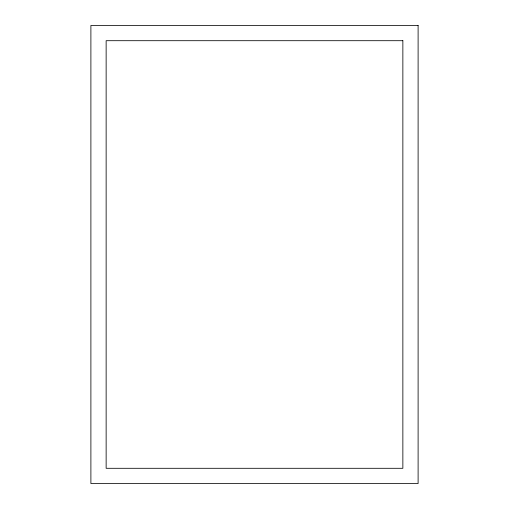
<?xml version="1.0" encoding="UTF-8"?>
<svg xmlns="http://www.w3.org/2000/svg" width="509" height="509" viewBox="0 0 509 509"><rect width="100%" height="100%" fill="white"/><g stroke="black" fill="none" stroke-linecap="round" stroke-linejoin="round"><path stroke-width="0.76" d="M418.105 25.45L90.895 25.45L90.895 483.55L418.105 483.55L418.105 25.45M402.861 40.701L106.139 40.701L106.139 468.299L402.861 468.299L402.861 40.701"/></g></svg>
